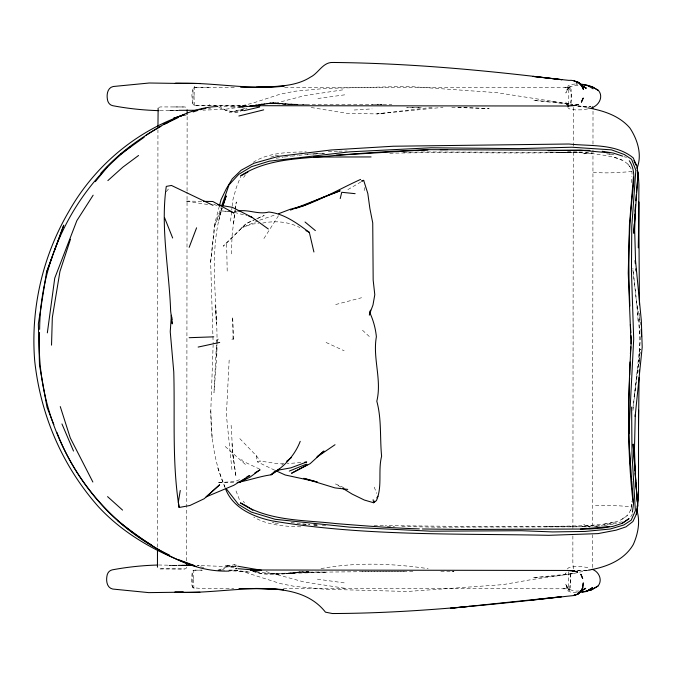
<?xml version="1.0" encoding="UTF-8"?>
<svg xmlns="http://www.w3.org/2000/svg" width="676" height="676" viewBox="0 0 676 676"><rect width="100%" height="100%" fill="white"/><g stroke="black" fill="none" stroke-linecap="round" stroke-linejoin="round"><path stroke-width="0.51" stroke-dasharray="3.38 2.54" d="M157.474 547.18L157.947 129.843M186.711 560.835L187.058 192.009M187.058 190.953L187.134 114.024M568.296 571.786L568.271 588.779C572.268 584.486 570.096 578.107 570.248 572.834M568.769 104.695L568.786 87.703C572.327 92.654 572.395 101.172 568.769 106.098M572.876 535.882L572.851 562.28L573.468 569.902M572.885 528.488L573.282 151.492M573.282 146.21L573.324 108.194L573.983 106.808M592.522 567.494L592.556 534.767M592.565 526.325L592.97 149.447M592.979 144.165L593.013 108.27M571.119 103.479L571.161 89.756L570.569 88.379L568.55 87.652L563.066 87.593M639.268 363.68L639.496 313.191M216.43 345.09L213.979 392.688L216.743 356.252L216.962 344.304M216.979 343.307L217.055 339.327C216.709 295.623 208.664 250.433 222.083 207.912L214.926 225.116L210.633 261.984L213.16 343.907M216.743 356.252L216.979 344.659M216.996 343.611L217.08 339.394L218.694 339.09L217.055 339.327L216.844 341.245M225.15 487.709C214.495 463.542 210.794 437.034 210.794 410.78L213.126 344.954M631.68 182.63L631.899 176.394M209.222 105.549L209.264 104.467M231.276 253.889L232.155 234.952L234.978 210.27M229.164 360.029L226.384 414.971L231.969 469.955M210.633 261.984L214.52 224.618L219.446 205.749M632.854 408.431L640.451 349.146M230.533 221.162L231.623 211.123M231.733 210.118L232.062 207.109M232.172 206.104L232.831 200.079L236.254 187.751L240.876 175.997M632.947 410.501L640.442 339.749L632.905 268.304M233.566 223.553L235.248 210.185M235.383 209.154L236.287 201.963L235.138 209.23M634.063 396.88L640.502 349.196M631.435 507.566L631.857 501.313M401.814 526.553L437.271 527.162L581.402 526.807C597.339 522.894 629.483 527.618 631.891 504.406M630.725 510.701L631.257 508.352M218.703 220.807L222.083 207.912M364.153 190.581L365.496 185.604M219.877 215.407L222.083 208.58M214.926 225.116L221.128 207.439M566.125 572.682L565.204 574.693L566.378 572.2M567.891 88.742L566.86 89.933L570.307 86.477L567.891 88.742L565.812 93.026L569.75 85.86L567.316 89.883L568.102 85.776L570.992 84.441L577.084 83.849M186.703 567.156L186.001 568.55L184.404 568.998L158.209 568.643M630.75 516.726L632.744 513.329M263.91 238.543L278.825 215.162M243.647 177.467L245.363 174.847M233.076 339.462L233.507 338.904L232.671 316.892L233.076 339.462L231.437 339.327L233.507 338.904M166.271 191.663L169.49 187.784M567.325 568.93L568.846 567.637C575.673 566.032 582.94 566.108 589.633 568.279M221.939 570.35L225.945 567.046L234.386 564.553L237.166 565.449M253.272 162.257C268.761 152.396 288.407 152.261 306.262 151.855M281.791 464.995L283.396 463.753M621.819 519.236L627.598 515.492M347.861 189.618L361.035 181.895M255.731 219.294L246.301 223.486L223.215 246.233L246.301 223.486L253.711 220.004M256.669 218.872L264.215 215.517L254.666 219.599M584.106 153.908L588.5 151.982M257.843 220.968L241.188 228.015L251.717 224.102L258.671 223.443M569.082 87.584L572.775 86.046L578.022 85.218L579.687 85.522M184.92 115.435L187.844 114.227M208.723 87.238L195.372 87.255L193.066 88.21L192.913 103.58L193.387 104.856L195.111 105.49L248.785 105.608M239.549 479.681L234.902 481.557L217.368 482.689L236.11 482.478M218.179 570.248L228.513 566.218L236.085 566.488L233.98 564.477L236.777 565.271M243.656 109.951L236.735 112.495L225.404 110.281L219.962 106.47L229.899 106.732M563.201 588.796L568.043 588.779L570.054 588.052L570.662 586.616L570.595 571.837M259.694 220.182L275.859 214.638M270.772 157.153L274.397 155.97M202.039 570.138L194.908 570.155L192.905 570.798L192.229 586.067L192.897 587.664L201.042 588.492L233.735 588.517M243.554 109.985L237.935 111.76L229.147 112.284M218.855 107.459L228.488 111.21L233.888 111.405L245.903 108.202M258.916 104.746L271.16 103.538L314.281 104.712L378.222 104.231L391.826 104.763M335.702 304.53L361.584 297.727M275.588 103.174L304.496 95.662L345.056 89.502M158.708 107.391L160.491 106.926L184.878 106.969L186.466 107.391L187.125 108.87M261.029 104.679L276.138 102.304L255.722 104.814L269.977 103.039L306.811 104.788M242.388 105.667L253.17 103.005L280.286 94.141L294.956 91.243L325.418 88.429L407.881 86.376L496.928 92.663L570.705 104.163M588.593 570.105L573.307 573.569L531.192 579.653L503.121 584.613L407.366 591.475L324.911 589.244L294.44 586.371L280.278 583.549L244.408 572.057L232.874 569.986L250.035 572.226L233.685 570.907L228.589 571.076M261.798 104.822L269.977 103.039L297.423 104.805M276.222 158.269L283.303 157.153M233.888 111.405L247.061 108.574M604.403 524.094L613.918 522.066M239.819 438.614L256.28 455.683L257.294 461.843C265.888 460.5 274.633 464.454 283.421 463.685M622.266 521.838L594.855 526.401L599.857 525.936L581.419 526.705L589.869 527.01L583.675 524.458M587.588 108.937L583.109 109.791L575.555 109.918L569.319 108.853L567.798 107.552M579.171 590.976C574.659 591.551 569.2 590.376 566.353 586.548L569.792 590.004L568.575 588.897M208.563 108.616L210.566 108.261M380.157 104.797L382.227 104.442L371.758 104.78M603.998 525.539L616.402 523.554M252.562 571.237C268.828 577.118 286.658 573.679 303.287 571.288M321.007 568.634C356.37 561.933 392.697 563.488 428.145 568.643M306.16 571.195L309.067 571.659L286.607 573.78L304.158 571.195M235.087 107.856L225.091 109.301L202.986 110.154M632.009 171.577C618.565 172.464 604.733 173.816 591.382 171.907M317.897 98.493L346.704 94.564M286.607 573.78L294.635 572.792L273.138 574.397M432.108 107.349L376.895 113.906L347.38 113.391L310.064 107.323M284.334 157.026L290.528 156.317M291.559 156.198L297.761 155.48M298.792 155.362L310.149 154.052L324.869 153.427M383.909 113.112L376.895 113.906L443.008 107.34M262.651 223.072C275.301 220.545 288.255 221.635 299.84 227.559M300.778 462.553L287.215 463.626M234.749 211.334L236.794 211.157M253.061 571.245L261.054 573.485L274.008 573.772L300.583 572.378L406.403 571.22M275.301 155.674L278.453 155.438M593.79 525.438C524.348 527.593 454.745 526.241 385.252 525.624M354.199 110.002L372.096 108.887M419.204 107.315L406.715 107.78L423.556 107.307M286.903 573.425L326.516 572.285C302.586 570.688 278.174 576.763 254.683 571.135M328.299 151.407L337.746 151.213M338.794 151.187L347.194 151.018M389.798 153.266C446.245 151.787 502.707 153.638 559.153 152.649C578.479 151.863 597.947 153.258 616.74 157.973C624.168 160.339 632.28 165.341 632.068 174.163M159.984 110.636L178.498 110.315L168.501 110.332L177.898 110.315M403.445 152.345L426.395 151.948L581.799 152.565L546.622 152.717M307.031 154.12L317.221 153.993M362.167 571.778L413.847 571.22M314.205 153.291L325.807 153.224M576.882 570.375L587.841 570.324M577.71 83.942L575.927 83.951L577.904 84.103M577.921 570.375L590.063 570.333M159.992 568.981L184.404 568.998M195.372 87.255L235.434 87.297M284.655 87.314L568.55 87.652M195.111 105.49L247.915 105.557M577.659 106.369L590.858 106.394L578.377 106.369M174.078 106.943L184.878 106.969M199.361 565.457L197.333 565.449L224.626 566.48L237.065 568.313M217.638 570.138L223.959 570.147M229.232 570.147L237.656 570.155M194.908 570.155L202.276 570.164M218.078 570.181L224.398 570.189M228.606 570.189L237.031 570.198M283.396 588.559L568.043 588.779M177.289 565.381L168.882 565.356L177.036 565.398M546.242 526.579L581.402 526.807M313.943 525.539L318.134 525.565M322.334 525.598L326.525 525.624M237.259 568.702L235.366 568.693L237.318 568.769M559.153 152.649L571.304 152.751M302.578 524.635L309.709 524.737M313.782 524.787L317.855 524.846M201.6 201.33L185.317 201.076L208.926 204.701M595.497 505.386L618.996 505.817L631.663 506.73M387.221 526.308L394.522 526.427M440.845 571.22L454.01 571.457L451.94 571.228M158.488 564.992L177.002 565.356M374.065 525.387L384.238 525.598M300.786 526.832C284.841 526.427 267.747 525.32 253.762 517.089M298.015 104.772L271.16 103.538M451.796 107.332L489.162 108.549L457.77 107.332M567.544 151.568L591.728 152.455M313.664 524.88L317.881 525.075M228.581 211.377L222.387 210.963L228.429 211.681M582.991 153.139L594.17 153.959M269.977 103.039L293.511 104.814M275.005 523.089L279.222 523.401M576.569 592.649L570.468 592.041L567.587 590.706L566.809 586.591L565.305 583.447L569.226 590.63L566.809 586.591L567.375 587.74M291.069 522.523L309.473 524.627M234.462 212.399L247.01 215.695M236.085 566.488L224.795 565.144L237.073 567.198M606.718 153.841L614.011 154.821M317.399 579.171L346.205 583.151M344.549 588.213L303.989 581.968L264.502 571.178M609.101 153.874L614.095 154.745M200.442 566.826L204.482 567.739M577.862 105.549L587.03 107.645M623.872 156.68L626.559 157.39M272.259 522.185L274.093 522.785M306.008 571.313L309.278 572.403M255.139 571.372L261.054 573.485M614.29 157.373L622.19 160.212M213.684 204.186L219.472 206.704M344.008 487.726L335.642 483.974L341.735 487.709M274.676 470.192L257.294 461.843M326.077 342.462L344.152 350.785M259.753 469.169L242.084 460.821L241.56 457.567M567.248 105.11L565.685 101.78L566.606 103.791L568.034 104.721M225.226 446.481L245.464 464.505M362.48 330.234L369.772 336.935M256.28 455.683L260.37 461.193M243.318 501.212L244.45 502.961M627.953 163.972L631.071 168.772M566.606 103.791L567.671 106.005M374.191 487.126L376.811 493.488M236.025 490.903L240.208 501.719M217.723 467.784L224.922 487.007M632.888 269.994L637.062 305.729L640.147 321.058M640.349 322.08L640.975 325.139M232.814 454.204L236.008 476.698L232.814 454.204L231.099 424.765M231.944 443.701L233.575 461.117M215.137 305.256L216.489 323.973L215.788 309.321M637.062 305.729L638.127 321.979M210.794 410.78L212.179 440.034M226.629 244.036L227.22 272.344M193.522 579.417L193.995 589.421L191.942 585.45L191.384 580.422L192.237 571.812L193.851 570.248L193.522 579.417M194.02 96.296L194.325 105.473L192.719 103.901L191.883 95.291L192.449 90.263L194.511 86.291L194.02 96.296M573.307 573.569L554.523 576.138L532.815 577.726L573.307 573.569M555.013 102.017L533.305 100.378L572.749 104.51L555.013 102.017"/><path stroke-width="1.01" d="M157.457 567.198L157.474 550.34M157.947 126.682L158.133 108.253M186.703 565.052L186.711 562.939M638.482 417.557L638.558 410.214L638.516 499.885L637.037 507.135M638.482 428.93L639.099 377.36M639.166 372.096L639.192 369.992M635.305 414.574L634.451 449.506L635.651 480.813M629.719 375.045L630.066 361.973M51.528 345.157L52.322 317.568L59.927 271.549L70.498 239.186M629.61 378.188C628.384 407.763 628.19 437.414 630.539 466.939M39.529 332.499C35.236 415.706 77.791 500.451 149.464 543.757L151.314 544.772M39.639 329.406C40.121 259.018 74.512 189.838 130.223 146.929M635.567 204.929L634.671 229.992L635.541 260.809L641.355 320.906L642.2 347.168L635.136 416.467M628.849 433.848L633.699 339.006L631.443 271.431L631.773 226.604L635.837 170.234L631.587 159.291L624.227 154.466L611.467 149.852L571.795 147.224L518.838 148.627L431.111 147.782L349.745 151.838L269.276 161.167L251.497 166.685L238.78 174.29L229.046 184.852L221.812 205.47M634.325 223.807L633.75 233.245L638.076 173.791L636.767 165.688L633.927 160.677M634.46 221.711L634.908 214.376M635.102 211.225L635.482 204.938M630.395 353.903L630.852 346.822M631.046 343.788L628.249 273.07L629.44 224.838L633.437 177.163M171.366 315.227L170.242 331.747L173.766 371.842C175.033 416.982 171.915 462.739 179.123 507.482L189.888 505.513L204.177 498.744L219.666 484.751L206.087 496.902L233.795 485.3L249.79 475.549L247.002 476.673M635.77 200.755L636.293 194.595M636.479 192.457L638.076 173.791M582.636 587.824L583.261 583.025L582.636 587.824L580.895 591.762L577.634 594.204L573.662 595.446L577.988 594.069L581.014 591.154L585.653 588.365L581.081 590.824M632.415 512.146L633.513 503.645L631.756 480.999M47.345 332.862L54.748 278.132L76.853 220.655L93.144 195.187M54.621 250.255L63.747 225.167L46.509 272.276L38.346 323.948L39.495 365.074L47.024 407.298L53.852 424.638M180.255 490.472L178.346 502.167L179.123 507.482M342.605 488.241L352.171 494.105L364.296 500.02L373.634 502.75L376.447 500.57C382.582 486.306 377.884 470.885 381.61 456.215C379.802 437.896 381.72 419.12 376.811 401.24C382.05 379.743 372.518 358.111 376.38 336.766C375.552 328.384 373.346 320.306 369.797 312.675L370.541 310.123L369.324 315.151M225.86 489.61C233.271 508.166 253.415 516.81 271.71 520.79C363.173 536.296 456.452 533.406 548.853 535.316L598.04 533.609L616.098 530.17L625.976 526.866L632.913 521.526L636.285 514.368L637.73 505.682L635.119 473.479M369.485 314.332L372.983 305.011L374.791 294.677L373.169 280.118L372.738 222.928L369.882 208.521L367.812 193.488L363.671 180.357L361.618 180.771M636.285 514.368L637.73 505.682L635.82 482.909M340.214 198.575L341.743 192.288L355.128 193.666M219.708 204.752L221.001 199.783L226.181 189.026L232.29 178.836L241.188 170.208L253.956 163.246L278.512 156.367L331.029 149.987L393.17 146.236L568.972 144.005C590.258 146.388 615.718 143.304 633.285 157.947L636.378 165.4L634.426 161.699M637.037 168.223C642.352 154.821 637.536 139.552 629.897 128.009C619.343 115.697 603.516 110.653 588.044 107.881M223.029 205.656L226.181 195.905L222.708 206.062M46.509 272.276L52.162 256.981M189.162 247.357L196.589 227.812M582.712 587.495L581.014 591.154L577.988 594.069L573.552 595.573L568.313 596.122C489.906 604.91 411.338 613.301 332.347 613.529L325.46 612.16C308.526 590.655 280.844 588.517 255.503 588.45L283.565 589.7C247.188 585.746 211.157 593.883 174.746 592.294L183.45 592.159L148.754 592.624L112.698 589.041C106.96 587.85 106.022 581.005 106.918 576.205C107.298 573.197 109.098 570.544 112.174 569.876C127.122 567.08 142.264 565.457 157.466 565.043M237.149 482.47C248.472 480.526 259.55 476.411 271.042 474.814C283.988 466.744 294.677 455.742 300.22 441.335M586.438 590.985L591.39 589.911L597.956 586.092C602.95 580.27 598.961 571.431 592.108 569.302M374.707 501.119L373.634 502.75L373.118 499.725M376.853 497.849L377.926 496.218M95.341 181.641L107.535 166.719M100.792 173.343C117.649 154.077 138.673 138.935 160.846 126.361M274.828 471.197L271.042 474.814L279.568 468.73M107.864 180.602L122.846 167.158L138.563 155.48M592.59 587.714L586.329 591.542L592.59 587.714L586.329 591.542L578.081 592.565M317.585 456.292L323.973 451.027L310.166 463.651L291.533 473.268L307.2 464.851M286.616 461.277L291.44 457.551M120.345 154.381L144.191 137.211M622.199 523.351L628.917 518.729L622.199 523.351L612.938 526.359L601.834 528.125L589.59 529.004L463.423 529.477L422.382 528.978M316.596 457.255L335.026 444.723M146.227 135.065C167.91 121.393 191.638 107.256 217.9 106.512M246.174 478.219L239.228 482.444L250.078 477.095L260.057 469.786L254.852 472.947M361.913 181.379L363.671 180.357M165.282 123.852L178.287 117.514M591.711 107.721C598.877 105.676 603.769 96.702 598.463 90.457L591.906 86.621L587.951 85.751M597.956 586.092L591.39 589.911L582.34 592.041M585.653 588.365L580.008 591.415M247.881 172.169L240.724 175.811C268.744 157.356 304.183 158.936 336.31 155.277C366.789 152.937 397.285 150.554 427.857 149.92M360.629 179.394C338.904 189.305 318.235 201.6 295.201 208.563M163.474 124.342L168.349 122.322M289.294 471.104L306.338 464.175M290.486 210.075L340.163 190.809L323.525 197.046L303.777 205.648L290.207 209.273L278.715 213.667M184.007 114.844C135.208 131.55 93.972 166.786 68.715 211.689C42.453 256.517 30.471 309.262 34.721 361.043C40.628 415.225 62.192 465.671 98.29 506.569C124.266 534.741 158.649 553.534 194.553 565.998L196.581 566.429M184.354 114.776L173.614 118.249L184.582 114.793M193.142 111.929L198.017 110.357M199.978 109.723L205.884 108.261M574.194 105.591L578.124 104.45L574.194 105.591L567.755 106.031M238.856 116.002L263.691 109.867M243.816 110.703L259.609 107.036M588.593 570.105C605.916 567.291 623.982 560.472 633.277 544.56C638.144 533.677 640.73 520.495 636.344 509.079M198.144 347.067L219.692 342.428M276.999 470.361L290.883 467.843L306.693 462.004L304.715 462.19M242.084 106.842L244.078 106.554L238.932 106.901M252.621 105.794L249.883 105.87L260.108 105.659L237.741 107.095M532.434 600.001L561.41 596.747L450.377 608.299L469.947 606.313M580.363 529.147L609.042 526.553M237.817 211.073C248.32 209.061 258.181 214.909 268.837 212.036C284.326 213.709 297.186 223.35 309.329 232.375L313.909 251.996M336.31 155.277L429.446 149.641L589.971 150.385M189.162 337.704L213.751 336.834M228.589 571.076C186.424 572.445 149.996 545.532 117.996 521.044M571.144 105.507L574.837 105.439M548.168 150.68L580.633 150.207L609.389 152.852M440.329 149.726L447.647 149.641M579.493 83.934L586.852 84.973L593.106 88.818M178.937 110.315L196.691 110.281M313.799 157.052L371.073 156.933M174.746 592.294L199.885 592.244M568.888 106.014L256.263 105.701M250.323 569.986L567.502 570.46L573.721 570.907L577.642 572.057L573.721 570.907L567.502 570.46M240.707 87.305L267.78 87.297M182.114 565.415L193.277 565.44M239.008 588.526L268.617 588.551M181.143 83.486L175.338 83.393C211.732 81.872 247.72 90.077 284.081 86.198L256.01 87.39C274.329 86.165 294.381 87.457 310.453 77.132C318.616 73.185 322.875 61.964 332.913 62.471C409.555 63.155 485.926 70.346 561.933 79.726L532.967 76.405L568.837 80.368C576.045 79.574 580.608 84.804 586.16 88.15L580.684 85.184M178.337 565.389L194.105 565.44M175.338 83.393L200.544 83.486M238.205 568.71L255.807 570.147M203.637 201.355L212.796 201.499L233.93 213.016L229.113 210.912M572.513 571.017L574.363 571.059M250.424 569.986L259.567 570.189M181.962 83.486L149.278 83.004L113.213 86.511C107.467 87.686 106.521 94.539 107.408 99.338C107.78 102.338 109.571 105 112.655 105.676C127.925 108.582 143.413 110.196 158.953 110.653M230.896 106.757L234.876 106.859M419.331 528.894C391.48 528.024 363.696 525.767 335.93 523.587C303.811 519.869 268.364 521.373 240.394 502.86L246.512 506.003L252.909 510.329M347.726 489.399L334.882 487.878L303.769 478.338L314.577 481.185M237.758 566.209L261.612 570.299M602.223 151.28L613.318 153.072L622.571 156.105M217.833 204.879L232.367 207.329L251.768 217.165L268.33 228.987M588.23 85.86L591.906 86.621L598.463 90.457M317.5 481.996L285.204 474.983L275.639 470.623M586.438 85.404L582.864 84.475L584.503 84.897M248.912 216.286L251.768 217.165M179.317 559.965L193.615 565.237M213.024 205.327L171.434 185.452L166.279 186.399C160.356 227.913 169.211 269.555 170.648 311.087L172.253 323.889L172.143 321.928M169.439 555.055C117.725 530.829 77.199 485.444 56.885 432.344M305.865 230.584L309.329 232.375M582.188 85.987L586.16 88.15M581.411 84.753L578.157 82.303L574.194 81.052L578.157 82.303C581.022 82.066 586.574 96.905 581.411 84.753L583.219 88.987M305.028 222.007L315.371 230.609M107.552 496.623L122.559 510.101M226.206 488.663L238.442 504.397L251.142 512.019L275.09 519.278L349.729 527.162L430.781 531.192L521.542 530.719L552.689 531.928L585.036 531.437L610.158 529.021L623.83 524.973L631.198 520.165L635.372 510.684L631.992 454.069L631.629 407.053M629.288 160.736C636.944 171.856 632.778 186.035 632.043 198.474C628.376 234.217 628.283 270.172 629.897 306.042M92.865 482.022L70.296 437.963L60.257 406.572M592.294 106.867L593.013 108.27M61.947 423.936L73.515 451.053M164.598 217.773L172.667 238.02M637.172 170.352L638.203 173.022L638.93 184.911L638.389 247.83L638.736 201.811L639.437 304.783M635.06 260.556L635.347 263.674M635.82 268.887L636.015 270.966M633.091 502.412C626.677 448.349 628.156 393.939 631.342 339.724L631.054 335.685M629.525 451.179L631.68 479.977M637.341 501.71L633.167 444.09L634.908 470.335M630.362 324.548L630.86 332.651M171.856 317.027L172.025 319.968M641.194 329.347L641.592 336.716M187.125 109.901L187.134 112.993M581.411 102.068L583.177 98.172L581.411 102.068M582.644 578.386L580.904 574.321L582.644 578.386"/></g></svg>
